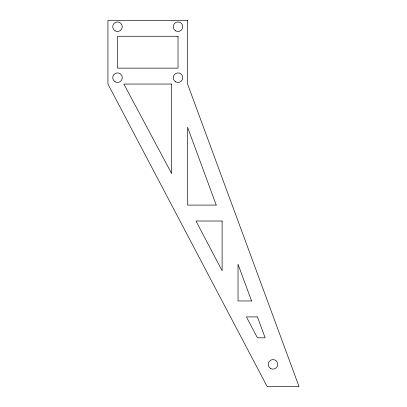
<?xml version="1.0" encoding="UTF-8"?>
<svg xmlns="http://www.w3.org/2000/svg" width="407" height="407" viewBox="0 0 407 407"><rect width="100%" height="100%" fill="white"/><g stroke="black" fill="none" stroke-linecap="round" stroke-linejoin="round"><path stroke-width="0.61" d="M187.576 20.35L107.941 20.35L107.941 84.056L267.206 386.65L299.059 386.65L187.576 84.056L187.576 20.35M178.017 36.274L117.501 36.274L117.501 68.127L178.017 68.127L178.017 36.274M171.647 84.056L123.87 84.056L171.647 173.56L171.647 84.056M216.239 205.092L187.576 205.092L187.576 127.284L216.239 205.092M222.11 221.016L195.955 221.016L222.11 270.706L222.11 221.016M251.562 300.966L238.034 300.966L238.034 264.245L251.562 300.966M257.433 316.895L246.418 316.895L257.433 337.82L265.14 337.82L257.433 316.895M115.11 30.856A4.777 4.777 0 0 0 122.278 26.72A4.777 4.777 0 0 0 115.11 22.583A4.777 4.777 0 0 0 115.11 30.856M270.599 368.493A4.777 4.777 0 0 0 277.767 364.351A4.777 4.777 0 0 0 270.599 360.215A4.777 4.777 0 0 0 270.599 368.493M175.631 81.822A4.777 4.777 0 0 0 182.794 77.686A4.777 4.777 0 0 0 175.631 73.545A4.777 4.777 0 0 0 175.631 81.822M115.11 81.822A4.777 4.777 0 0 0 122.278 77.686A4.777 4.777 0 0 0 115.11 73.545A4.777 4.777 0 0 0 115.11 81.822M175.631 30.856A4.777 4.777 0 0 0 182.794 26.72A4.777 4.777 0 0 0 175.631 22.583A4.777 4.777 0 0 0 175.631 30.856"/></g></svg>
